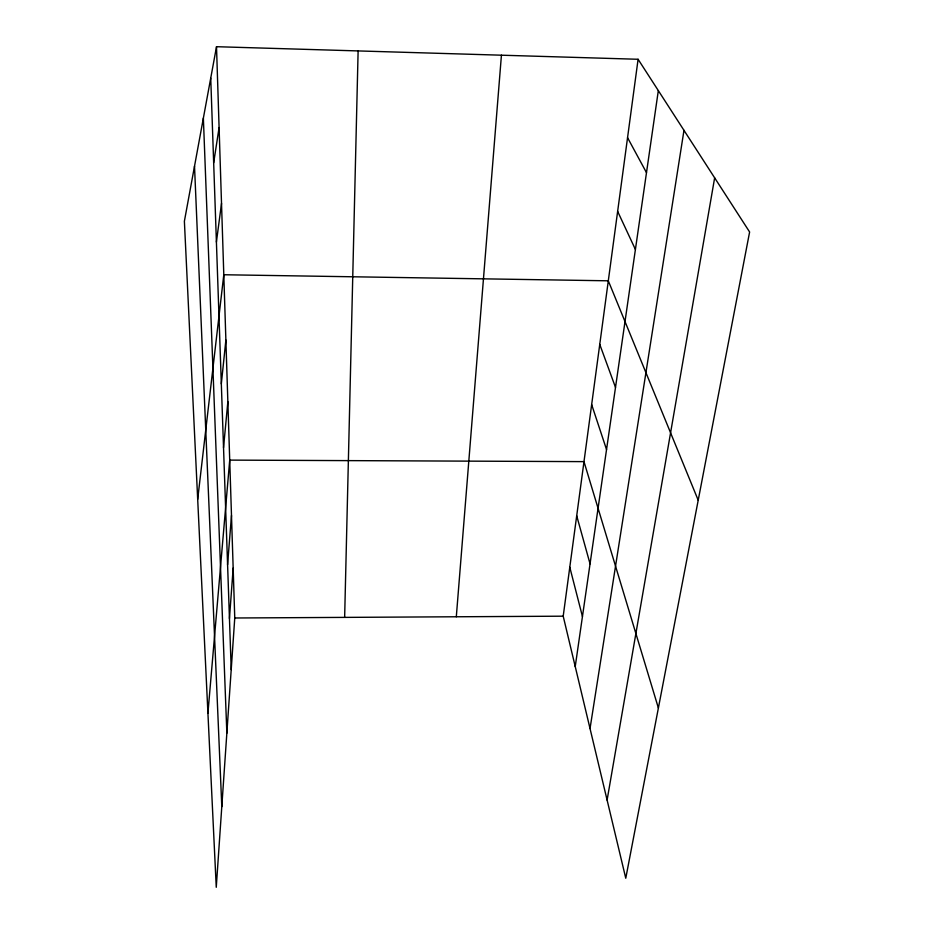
<?xml version="1.0" encoding="UTF-8"?>
<svg xmlns="http://www.w3.org/2000/svg" width="934" height="934" viewBox="0 0 934 934"><rect width="100%" height="100%" fill="white"/><g stroke="black" fill="none" stroke-linecap="round" stroke-linejoin="round"><path stroke-width="1.4" d="M344.646 617.386L358.119 50.926M216.513 46.7L234.761 617.993L216.256 887.3L184.383 221.253L216.513 46.7L638.097 59.274L749.617 231.994L625.768 878.229L563.202 616.183L638.097 59.274M229.449 618.506L233.173 568.035M227.581 564.661L231.492 515.475M456.306 616.767L501.43 55.199M207.92 713.156L229.717 460.112L583.983 461.629L658.388 708.03M223.53 447.619L227.861 401.713M221.323 383.874L225.888 340.023M197.693 499.316L223.798 274.748L608.303 280.807L698.212 500.239M216.408 242.034L221.521 203.414M575.227 666.584L658.33 90.61M213.664 162.855L219.093 127.549M590.031 728.567L683.98 130.328M607.1 800.053L714.65 177.834M234.761 617.993L563.202 616.183M627.555 137.695L646.491 172.65M617.643 211.399L635.412 249.483M599.756 344.401L615.506 387.423M591.654 404.585L606.54 449.558M576.698 515.766L590.054 563.856M569.787 567.218L582.454 616.557M194.517 166.17L221.802 806.661M203.367 118.128L226.857 733.155M210.734 78.129L231.223 669.573"/></g></svg>
